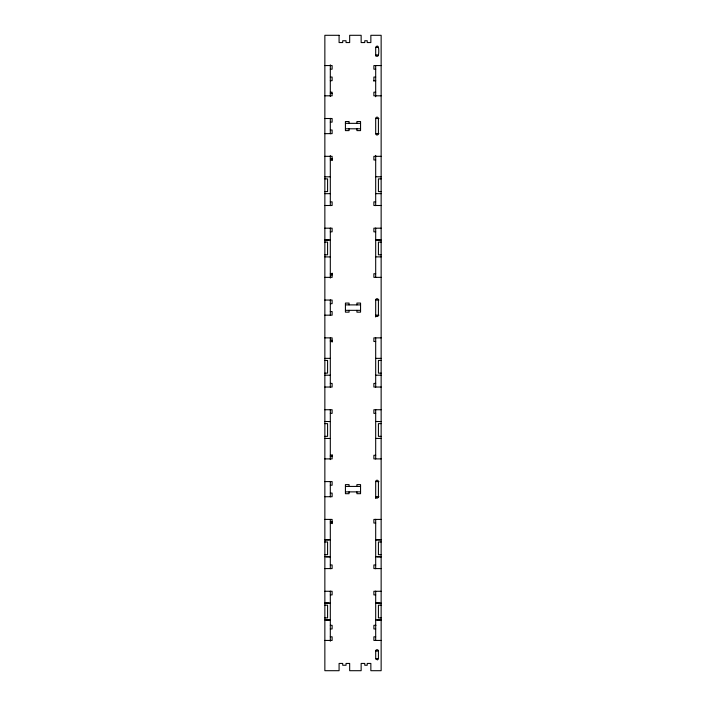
<?xml version="1.0" encoding="UTF-8"?>
<svg xmlns="http://www.w3.org/2000/svg" width="706" height="706" viewBox="0 0 706 706"><rect width="100%" height="100%" fill="white"/><g stroke="black" fill="none" stroke-linecap="round" stroke-linejoin="round"><path stroke-width="1.06" d="M375.689 47.399L378.416 47.399M378.416 54.971L375.689 54.971A1.359 1.359 0 0 0 377.057 56.33A1.359 1.359 0 0 0 378.416 54.971C378.848 54.133 379.616 42.281 375.689 47.178L375.689 55.871M324.857 65.561L332.12 65.561L332.12 69.188L330.311 69.188M381.143 65.561L373.88 65.561L373.88 69.188L375.689 69.188M330.311 77.051L332.12 77.051L332.12 80.687L330.311 80.687M375.689 77.051L373.88 77.051L373.88 81.208M373.88 80.687L375.689 80.687M330.311 92.186L332.12 92.186L332.12 95.813L324.857 95.813M375.689 92.186L373.88 92.186L373.88 95.813L381.143 95.813M330.311 93.395L332.12 93.395M324.857 118.511L332.12 118.511L332.12 122.138L330.311 122.138M375.689 118.511A1.359 1.359 0 0 1 377.057 117.143A1.359 1.359 0 0 1 378.416 118.511L378.416 133.637A1.359 1.359 0 0 1 377.057 134.996A1.359 1.359 0 0 1 375.689 133.637L375.689 118.511L378.963 118.511M345.437 123.347L360.563 123.347M345.437 128.792L360.563 128.792M330.311 130.001L332.12 130.001L332.12 133.637L324.857 133.637M375.689 133.637L378.963 133.637M324.857 156.326L332.12 156.326L332.12 160.562M381.143 156.326L373.88 156.326L373.88 159.962L375.689 159.962M330.311 158.753L332.12 158.753M330.311 159.962L332.12 159.962M324.857 176.809L330.311 176.809M375.689 176.738L381.143 176.809M324.857 178.883L327.584 178.883L327.584 191.591L324.857 191.591M381.143 178.883L378.416 178.883L378.416 191.591L381.143 191.591M324.857 193.665L330.311 193.665M375.689 193.665L381.143 193.665M330.311 201.863L332.12 201.863L332.12 205.499L324.857 205.499M375.689 201.863L373.88 201.863L373.88 205.499L381.143 205.499M324.857 228.188L332.12 228.188L332.12 231.824L330.311 231.824M381.143 228.188L373.88 228.188L373.88 231.824L375.689 231.824M324.857 239.943L328.943 239.943M375.689 239.943L379.775 239.943M324.857 240.022L330.311 240.022M375.689 240.022L381.143 240.022M324.857 242.096L327.584 242.096L327.584 254.804L324.857 254.804M381.143 242.096L378.416 242.096L378.416 254.804L381.143 254.804M324.857 256.878L330.311 256.949M375.689 256.878L381.143 256.878M330.311 273.725L332.12 273.725M375.689 273.725L373.88 273.725L373.88 277.361L381.143 277.361M330.311 274.934L332.12 274.934M324.857 277.361L332.12 277.361L332.12 273.125M324.857 300.05L332.12 300.05L332.12 303.677L330.311 303.677M375.689 316.994L375.689 300.05L378.963 300.05M345.437 304.895L360.563 304.895M345.437 310.34L360.563 310.34M330.311 311.549L332.12 311.549L332.12 315.176L324.857 315.176M378.963 315.176L375.689 315.176A1.359 1.359 0 0 0 377.057 316.544A1.359 1.359 0 0 0 378.416 315.176L378.416 300.05A1.359 1.359 0 0 0 377.057 298.691A1.359 1.359 0 0 0 375.689 300.05M324.857 337.874L332.12 337.874L332.12 342.11M381.143 337.874L373.88 337.874L373.88 341.501L375.689 341.501M330.311 340.292L332.12 340.292M330.311 341.501L332.12 341.501M324.857 358.357L330.311 358.357M375.689 358.357L381.143 358.357M324.857 360.431L327.584 360.431L327.584 373.139L324.857 373.139M381.143 360.431L378.416 360.431L378.416 373.139L381.143 373.139M324.857 375.204L330.311 375.204M375.689 375.204L381.143 375.204M330.311 383.411L332.12 383.411L332.12 387.038L324.857 387.038M375.689 383.411L373.88 383.411L373.88 387.038L381.143 387.038M324.857 409.736L332.12 409.736L332.12 413.363L330.311 413.363M381.143 409.736L373.88 409.736L373.88 413.363L375.689 413.363M324.857 421.491L330.311 421.561M375.689 421.491L381.143 421.561M324.857 423.635L327.584 423.635L327.584 436.343L324.857 436.343M381.143 423.635L378.416 423.635L378.416 436.343L381.143 436.343M324.857 438.417L330.311 438.497M375.689 438.417L381.143 438.417M330.311 455.273L332.12 455.273M375.689 455.273L373.88 455.273L373.88 458.9L381.143 458.9M330.311 456.482L332.12 456.482M324.857 458.9L332.12 458.9L332.12 454.664M324.857 481.589L332.12 481.589L332.12 485.225L330.311 485.225M375.689 498.533L375.689 481.589L378.963 481.589M345.437 486.434L360.563 486.434M345.437 491.879L360.563 491.879M330.311 493.088L332.12 493.088L332.12 496.724L324.857 496.724M378.963 496.724L375.689 496.724A1.359 1.359 0 0 0 377.057 498.083A1.359 1.359 0 0 0 378.416 496.724L378.416 481.589A1.359 1.359 0 0 0 377.057 480.23A1.359 1.359 0 0 0 375.689 481.589M324.857 519.413L332.12 519.413L332.12 523.649M381.143 519.413L373.88 519.413L373.88 523.049L375.689 523.049M330.311 521.831L332.12 521.831M330.311 523.049L332.12 523.049M328.943 539.825L324.857 539.825L330.311 539.896M379.775 539.825L375.689 539.825L381.143 539.896M324.857 541.97L327.584 541.97L327.584 554.678L324.857 554.678M381.143 541.97L378.416 541.97L378.416 554.678L381.143 554.678M324.857 556.752L330.311 556.752M375.689 556.752L381.143 556.752M326.225 556.822L330.311 556.822M377.057 556.822L381.143 556.822M330.311 564.95L332.12 564.95L332.12 568.586L324.857 568.586M375.689 564.95L373.88 564.95L373.88 568.586L381.143 568.586M324.857 591.275L332.12 591.275L332.12 594.902L330.311 594.902M381.143 591.275L373.88 591.275L373.88 594.902L375.689 594.902M328.943 603.03L324.857 603.03L330.311 603.109M379.775 603.03L375.689 603.03L381.143 603.109M324.857 605.183L327.584 605.183L327.584 617.891L324.857 617.891M381.143 605.183L378.416 605.183L378.416 617.891L381.143 617.891M324.857 619.956L330.311 619.956M375.689 619.956L381.143 619.956M326.225 620.036L330.311 620.036M377.057 620.036L381.143 620.036M330.311 625.313L332.12 625.313L332.12 628.949L330.311 628.949M375.954 625.313L373.88 625.313L373.88 628.949L375.689 628.949M330.311 636.812L332.12 636.812L332.12 640.439L324.857 640.439M375.689 636.812L373.88 636.812L373.88 640.439L381.143 640.439M375.689 651.029L378.416 651.029L378.416 658.822L377.551 659.881L375.716 659.042L375.689 651.029A1.359 1.359 0 0 1 377.057 649.67A1.359 1.359 0 0 1 378.416 651.029M375.689 658.601L378.416 658.601M375.689 65.561L375.689 96.748M375.689 155.391L375.689 205.649M375.689 228.038L375.689 277.432M375.689 337.795L375.689 387.188M375.689 409.577L375.689 458.979M375.689 519.334L375.689 568.736M375.689 591.125L375.689 640.439M356.918 123.347L356.918 121.529L360.554 121.529L360.554 130.61L356.918 130.61L356.918 128.792M356.918 304.895L356.918 303.077L360.554 303.077L360.554 312.149L356.918 312.149L356.918 310.34M356.918 486.434L356.918 484.616L360.554 484.616L360.554 493.697L356.918 493.697L356.918 491.879M349.055 123.347L349.055 121.529L345.419 121.529L345.419 130.61L349.055 130.61L349.055 128.792M349.055 304.895L349.055 303.077L345.419 303.077L345.419 312.149L349.055 312.149L349.055 310.34M349.055 486.434L349.055 484.616L345.419 484.616L345.419 493.697L349.055 493.697L349.055 491.879M330.311 64.82L330.311 96.519M330.311 118.352L330.311 133.787M330.311 155.629L330.311 205.649M330.311 228.038L330.311 278.058M330.311 299.9L330.311 315.326M330.311 337.874L330.311 387.188M330.311 409.577L330.311 459.606M330.311 481.439L330.311 496.874M330.311 519.413L330.311 568.736M330.311 591.125L330.311 641.198M339.083 35.3L324.857 35.3L324.857 670.7L339.083 670.7L339.083 663.437L342.71 663.437L342.71 665.255L346.037 665.255L346.037 663.437L349.673 663.437L349.673 670.7L361.145 670.7L361.145 663.437L364.773 663.437L364.773 665.255L367.217 665.255L367.217 663.437L370.853 663.437L370.853 670.7L381.143 670.7L381.143 35.3L370.853 35.3L370.853 42.563L367.217 42.563L367.217 40.745L364.773 40.745L364.773 42.563L361.145 42.563L361.145 35.3L349.673 35.3L349.673 42.563L346.037 42.563L346.037 40.745L342.71 40.745L342.71 42.563L339.083 42.563L339.083 35.3"/></g></svg>
